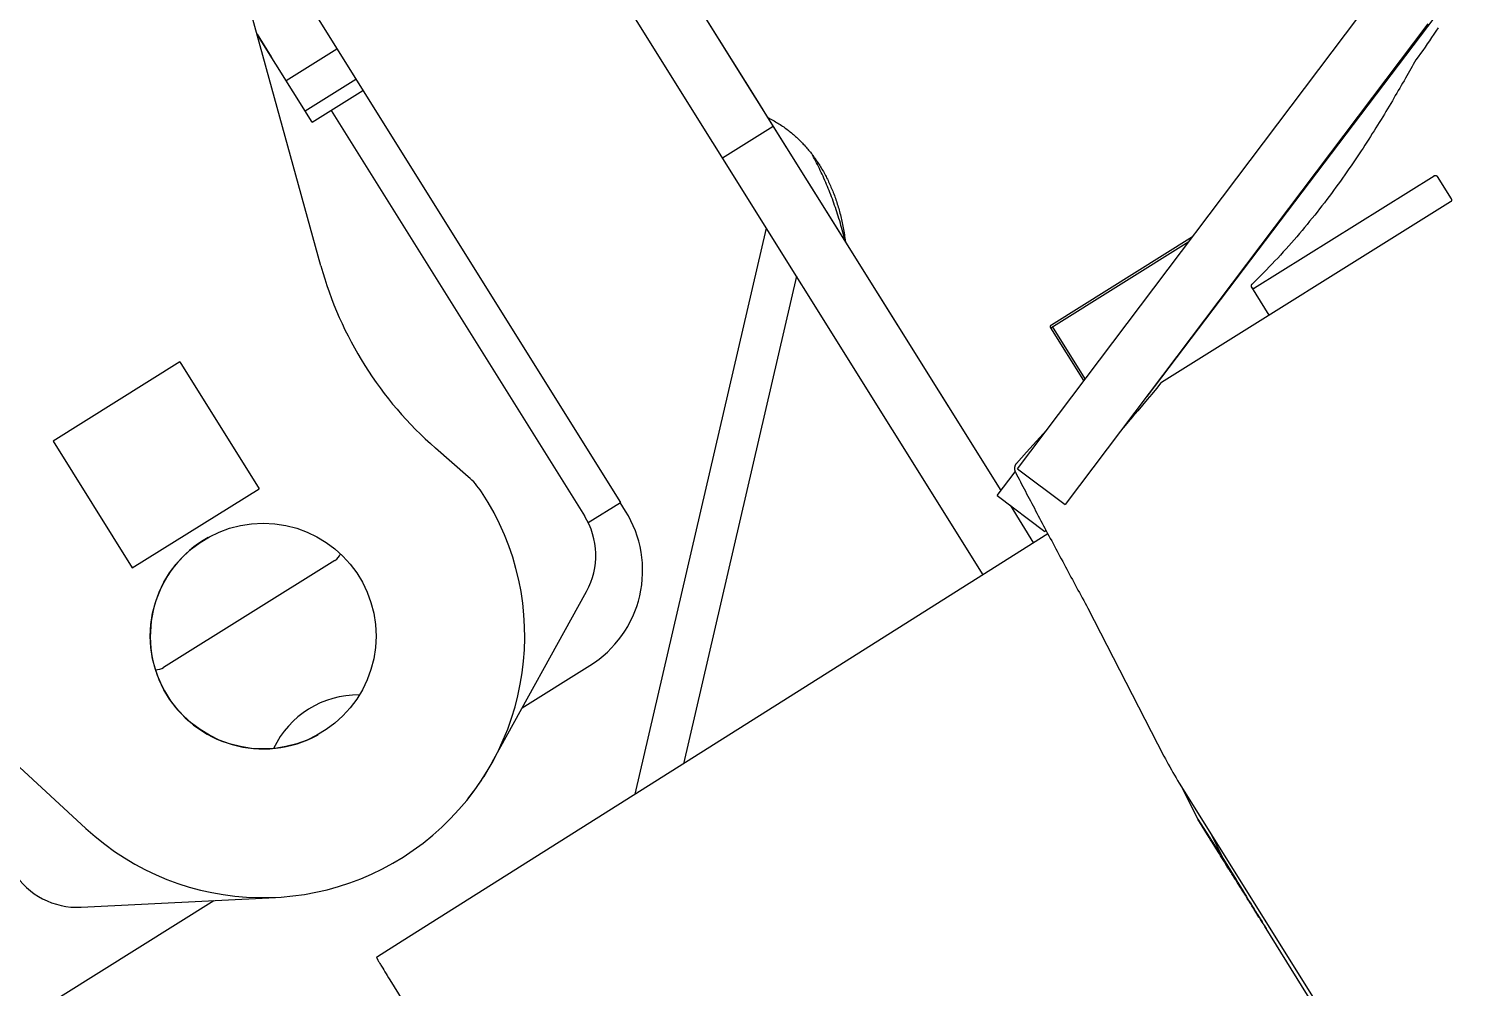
# Model space of a CAD drawing. Extents: x -79364 to 3230, y 28528 to 72157.
# Drawn here: x -66632.1 to -66438.8, y 55136.6 to 55264.8 of the extents above; entities that cross this region are included whole.
import ezdxf

# ---------------------------------------------------------------- set-up
doc = ezdxf.new("R2010")
doc.units = 0
doc.header["$LTSCALE"] = 500
doc.linetypes.add('CENTER', pattern=[7, 4, -1, 1, -1])
doc.layers.get('0').update_dxf_attribs({"linetype": 'CONTINUOUS'})
doc.layers.add('S0CO1', color=1, linetype='CONTINUOUS')

# ---------------------------------------------------------------- blocks, each defined once
blk = doc.blocks.new('PK65002M m platform_side')
at = {"linetype": 'Continuous'}
for p, q in [((-9653.59, 6299.44), (-9507.08, 6064.98)), ((-9509.46, 6053.69), (-9660.37, 6295.2)), ((-9636.23, 6271.67), (-9539.4, 6116.7)), ((-9647.93, 6207.34), (-9557.97, 6063.38)), ((-9443.77, 6135.32), (-9487.56, 6077.56)), ((-9598.04, 6095.05), (-9608.49, 6133)), ((-9504.87, 6067.9), (-9456.34, 6132.22)), ((-9449.95, 6127.4), (-9498.48, 6063.09)), ((-9599.2, 6114.27), (-9606.59, 6126.09)), ((-9606.57, 6126.03), (-9604.67, 6122.99)), ((-9602.67, 6119.82), (-9595.89, 6124.06)), ((-9454.09, 6121.71), (-9454.16, 6121.82)), ((-9454.16, 6121.81), (-9454.1, 6121.7)), ((-9454.03, 6121.8), (-9454.09, 6121.91)), ((-9600.15, 6115.79), (-9593.37, 6120.03)), ((-9599.2, 6114.27), (-9592.42, 6118.51)), ((-9596.68, 6115.84), (-9562.79, 6061.61)), ((-9539.4, 6116.7), (-9538.28, 6114.91)), ((-9538.28, 6114.91), (-9527.89, 6098.28)), ((-9538.28, 6114.91), (-9538.26, 6114.88)), ((-9544.32, 6109.47), (-9537.53, 6113.71)), ((-9473.15, 6092.08), (-9449.13, 6107.1)), ((-9465.25, 6107.12), (-9465.21, 6107.04)), ((-9465.4, 6106.79), (-9465.45, 6106.86)), ((-9448.71, 6107), (-9446.85, 6104.02)), ((-9446.93, 6103.59), (-9485.6, 6079.43)), ((-9555.99, 6024.34), (-9538.45, 6100.08)), ((-9527.88, 6098.27), (-9527.85, 6098.22)), ((-9527.85, 6098.22), (-9507.08, 6064.98)), ((-9500.4, 6086.75), (-9481.95, 6098.28)), ((-9500.31, 6087.16), (-9481.44, 6098.95)), ((-9534.43, 6093.65), (-9549.54, 6028.41)), ((-9473.57, 6092.18), (-9471.22, 6088.42)), ((-9495.98, 6079.68), (-9500.4, 6086.75)), ((-9495.79, 6079.93), (-9500.15, 6086.91)), ((-9616.91, 6082.18), (-9633.87, 6071.58)), ((-9616.91, 6082.18), (-9606.31, 6065.22)), ((-9633.87, 6071.58), (-9623.27, 6054.62)), ((-9578.32, 6066.82), (-9582.71, 6070.65)), ((-9507.58, 6064.31), (-9505.17, 6067.5)), ((-9504.87, 6067.9), (-9498.48, 6063.09)), ((-9623.27, 6054.62), (-9606.31, 6065.22)), ((-9562.28, 6060.69), (-9557.97, 6063.38)), ((-9557.28, 6062.23), (-9557.99, 6063.37)), ((-9507.58, 6064.31), (-9501.19, 6059.49)), ((-9505.85, 6063.01), (-9502.7, 6057.96)), ((-9505.85, 6063.01), (-9502.7, 6057.96)), ((-9500.78, 6059.17), (-9531.51, 6039.78)), ((-9501.05, 6059.68), (-9501.19, 6059.49)), ((-9596.16, 6055.62), (-9619.07, 6041.31)), ((-9575.11, 6028.62), (-9562.51, 6051.48)), ((-9495.44, 6049.23), (-9485.27, 6029.46)), ((-9660.8, 6048.64), (-9629.48, 6019.77)), ((-9571.09, 6035.91), (-9562.05, 6041.56)), ((-9531.51, 6039.78), (-9537.32, 6036.12)), ((-9537.32, 6036.12), (-9587.15, 6004.68)), ((-9483.21, 6025.85), (-9458.08, 5985.63)), ((-9480.72, 6021.03), (-9482.79, 6025.18)), ((-9480.72, 6021.03), (-9477.28, 6015.64)), ((-9479.22, 6018.58), (-9480.72, 6021.03)), ((-9479.03, 6018.26), (-9479.22, 6018.58)), ((-9478.82, 6017.93), (-9479.03, 6018.26)), ((-9479.02, 6019.15), (-9477.28, 6015.64)), ((-9478.68, 6017.71), (-9478.82, 6017.93)), ((-9478.47, 6017.36), (-9478.68, 6017.71)), ((-9478.32, 6017.12), (-9478.47, 6017.36)), ((-9478.16, 6016.87), (-9478.32, 6017.12)), ((-9478.01, 6016.62), (-9478.16, 6016.87)), ((-9477.85, 6016.37), (-9478.01, 6016.62)), ((-9477.69, 6016.11), (-9477.85, 6016.37)), ((-9477.27, 6015.44), (-9477.44, 6015.71)), ((-9477.28, 6015.64), (-9475.78, 6013.2)), ((-9476.83, 6014.74), (-9477.01, 6015.02)), ((-9475.78, 6013.2), (-9475.61, 6012.92)), ((-9475.61, 6012.92), (-9475.39, 6012.56)), ((-9475.39, 6012.56), (-9475.11, 6012.09)), ((-9630.12, 6009.23), (-9604.09, 6010.55)), ((-9475.11, 6012.09), (-9474.8, 6011.59)), ((-9474.8, 6011.59), (-9474.47, 6011.05)), ((-9474.47, 6011.05), (-9474.24, 6010.68)), ((-9474.24, 6010.68), (-9474.07, 6010.39)), ((-9474.07, 6010.39), (-9473.89, 6010.1)), ((-9640.07, 5992.81), (-9612.34, 6010.14)), ((-9473.89, 6010.1), (-9473.7, 6009.8)), ((-9473.7, 6009.8), (-9473.52, 6009.5)), ((-9473.52, 6009.5), (-9473.33, 6009.19)), ((-9473.33, 6009.19), (-9473.2, 6008.98)), ((-9473.2, 6008.98), (-9473, 6008.67)), ((-9473, 6008.67), (-9472.87, 6008.45)), ((-9472.87, 6008.45), (-9472.74, 6008.24)), ((-9472.74, 6008.24), (-9472.54, 6007.92)), ((-9472.54, 6007.92), (-9472.41, 6007.7)), ((-9472.41, 6007.7), (-9472.27, 6007.49)), ((-9472.27, 6007.49), (-9472.14, 6007.27)), ((-9472.14, 6007.27), (-9471.94, 6006.94)), ((-9471.94, 6006.94), (-9471.8, 6006.72)), ((-9471.8, 6006.72), (-9471.67, 6006.5)), ((-9471.6, 6006.39), (-9471.7, 6006.56)), ((-9587.15, 6004.68), (-9590.45, 6002.6)), ((-9471.67, 6006.5), (-9471.6, 6006.39)), ((-9457.96, 5984.49), (-9471.6, 6006.39)), ((-9590.45, 6002.6), (-9590.6, 6002.51)), ((-9590.36, 6002.07), (-9590.31, 6001.99)), ((-9590.31, 6001.99), (-9590.26, 6001.9)), ((-9590.26, 6001.9), (-9590.2, 6001.8)), ((-9590.2, 6001.8), (-9590.14, 6001.7)), ((-9590.14, 6001.7), (-9590.07, 6001.58)), ((-9590.07, 6001.58), (-9590, 6001.46)), ((-9590, 6001.46), (-9589.92, 6001.34)), ((-9589.92, 6001.34), (-9589.84, 6001.2)), ((-9589.84, 6001.2), (-9589.76, 6001.06)), ((-9589.76, 6001.06), (-9589.62, 6000.84)), ((-9589.62, 6000.84), (-9589.47, 6000.6)), ((-9589.47, 6000.6), (-9589.32, 6000.34)), ((-9589.32, 6000.34), (-9589.15, 6000.08)), ((-9589.15, 6000.08), (-9588.98, 5999.79)), ((-9588.98, 5999.79), (-9588.8, 5999.5)), ((-9588.8, 5999.5), (-9586.14, 5995.19))]:
    blk.add_line(p, q, dxfattribs=at)
for points in [[(-9448.6, 6126.87), (-9448.88, 6126.44), (-9449.17, 6126.02), (-9449.45, 6125.59), (-9449.75, 6125.16), (-9450.04, 6124.73), (-9450.34, 6124.3), (-9450.65, 6123.87), (-9450.95, 6123.44), (-9451.26, 6123.02), (-9451.58, 6122.59)], [(-9451.58, 6122.59), (-9451.74, 6122.29), (-9451.91, 6122), (-9452.08, 6121.69), (-9452.25, 6121.39), (-9452.43, 6121.08), (-9452.61, 6120.77), (-9452.79, 6120.45), (-9452.97, 6120.13), (-9453.15, 6119.81), (-9453.34, 6119.48), (-9453.53, 6119.15), (-9453.72, 6118.82), (-9453.91, 6118.49), (-9454.11, 6118.15), (-9454.31, 6117.81), (-9454.51, 6117.47), (-9454.71, 6117.12), (-9454.92, 6116.77), (-9455.13, 6116.42), (-9455.34, 6116.06), (-9455.56, 6115.7), (-9455.78, 6115.34), (-9456, 6114.98), (-9456.22, 6114.61), (-9456.45, 6114.24), (-9456.68, 6113.87), (-9456.91, 6113.49), (-9457.15, 6113.12), (-9457.39, 6112.74), (-9457.63, 6112.35), (-9457.87, 6111.97), (-9458.12, 6111.58), (-9458.37, 6111.19), (-9458.63, 6110.8), (-9458.89, 6110.41), (-9459.15, 6110.01), (-9459.41, 6109.62), (-9459.68, 6109.22), (-9459.95, 6108.82), (-9460.23, 6108.41), (-9460.51, 6108.01), (-9460.79, 6107.6), (-9461.08, 6107.2), (-9461.37, 6106.79), (-9461.66, 6106.38), (-9461.95, 6105.97), (-9462.25, 6105.56), (-9462.56, 6105.14), (-9462.86, 6104.73), (-9463.17, 6104.32), (-9463.48, 6103.9), (-9463.8, 6103.49), (-9464.12, 6103.07), (-9464.44, 6102.66), (-9464.77, 6102.24), (-9465.1, 6101.83), (-9465.43, 6101.41), (-9465.77, 6101), (-9466.11, 6100.59), (-9466.45, 6100.17), (-9466.79, 6099.76), (-9467.14, 6099.35), (-9467.5, 6098.94), (-9467.85, 6098.53), (-9468.21, 6098.12), (-9468.57, 6097.71), (-9468.93, 6097.3), (-9469.3, 6096.9), (-9469.67, 6096.49), (-9470.04, 6096.09), (-9470.42, 6095.69), (-9470.8, 6095.29), (-9471.18, 6094.89), (-9471.56, 6094.5), (-9471.95, 6094.1), (-9472.34, 6093.71), (-9472.73, 6093.32), (-9473.12, 6092.94), (-9473.52, 6092.55)], [(-9538.26, 6114.88), (-9538.09, 6114.8), (-9537.92, 6114.71), (-9537.75, 6114.62), (-9537.58, 6114.52), (-9537.41, 6114.43), (-9537.24, 6114.33), (-9537.08, 6114.24), (-9536.92, 6114.14), (-9536.76, 6114.04), (-9536.6, 6113.93), (-9536.44, 6113.83), (-9536.29, 6113.73), (-9536.13, 6113.62), (-9535.98, 6113.51), (-9535.83, 6113.4), (-9535.68, 6113.29), (-9535.54, 6113.18), (-9535.39, 6113.07), (-9535.25, 6112.95), (-9535.1, 6112.84), (-9534.96, 6112.72), (-9534.82, 6112.6), (-9534.69, 6112.48), (-9534.55, 6112.36), (-9534.41, 6112.24), (-9534.28, 6112.11), (-9534.15, 6111.99), (-9534.02, 6111.86), (-9533.89, 6111.73), (-9533.76, 6111.6), (-9533.63, 6111.47), (-9533.51, 6111.34), (-9533.39, 6111.21)], [(-9533.39, 6111.21), (-9533.26, 6111.07), (-9533.14, 6110.94), (-9533.03, 6110.8), (-9532.91, 6110.67), (-9532.79, 6110.53), (-9532.68, 6110.39), (-9532.56, 6110.25), (-9532.45, 6110.11), (-9532.34, 6109.96), (-9532.23, 6109.82), (-9532.12, 6109.67), (-9532.02, 6109.52), (-9531.91, 6109.38), (-9531.81, 6109.23), (-9531.7, 6109.07), (-9531.6, 6108.92), (-9531.5, 6108.77), (-9531.4, 6108.61), (-9531.3, 6108.46)], [(-9531.1, 6107.55), (-9531.23, 6107.81), (-9531.35, 6108.07), (-9531.48, 6108.33), (-9531.61, 6108.59), (-9531.74, 6108.84), (-9531.87, 6109.1), (-9532, 6109.35), (-9532.13, 6109.6), (-9532.26, 6109.85), (-9532.28, 6109.88)], [(-9531.3, 6108.46), (-9531.2, 6108.3), (-9531.11, 6108.14), (-9531.01, 6107.98), (-9530.92, 6107.82), (-9530.82, 6107.65), (-9530.73, 6107.49), (-9530.64, 6107.32), (-9530.55, 6107.15), (-9530.46, 6106.98), (-9530.38, 6106.81), (-9530.29, 6106.64), (-9530.2, 6106.47), (-9530.12, 6106.29), (-9530.04, 6106.12), (-9529.96, 6105.94), (-9529.88, 6105.76), (-9529.8, 6105.58), (-9529.72, 6105.4), (-9529.65, 6105.22)], [(-9527.89, 6098.28), (-9527.97, 6098.6), (-9528.05, 6098.92), (-9528.13, 6099.23), (-9528.21, 6099.54), (-9528.29, 6099.85), (-9528.38, 6100.16), (-9528.47, 6100.46), (-9528.55, 6100.77), (-9528.64, 6101.07), (-9528.74, 6101.37), (-9528.83, 6101.67), (-9528.92, 6101.96), (-9529.02, 6102.26), (-9529.12, 6102.55), (-9529.21, 6102.84), (-9529.31, 6103.13), (-9529.42, 6103.42), (-9529.52, 6103.71), (-9529.62, 6103.99), (-9529.73, 6104.28), (-9529.84, 6104.56), (-9529.94, 6104.84), (-9530.05, 6105.12), (-9530.17, 6105.39), (-9530.28, 6105.67), (-9530.39, 6105.94), (-9530.51, 6106.21), (-9530.62, 6106.48), (-9530.74, 6106.75), (-9530.86, 6107.02), (-9530.98, 6107.29), (-9531.1, 6107.55)], [(-9449.13, 6107.1), (-9449.12, 6107.1), (-9449.11, 6107.11), (-9449.1, 6107.11), (-9449.1, 6107.11), (-9449.09, 6107.12), (-9449.08, 6107.12), (-9449.08, 6107.12), (-9449.07, 6107.13), (-9449.06, 6107.13), (-9449.05, 6107.13), (-9449.04, 6107.13), (-9449.04, 6107.14), (-9449.03, 6107.14), (-9449.02, 6107.14), (-9449.01, 6107.14), (-9449, 6107.14), (-9449, 6107.14), (-9448.99, 6107.14), (-9448.98, 6107.14), (-9448.97, 6107.14), (-9448.96, 6107.14), (-9448.95, 6107.14), (-9448.94, 6107.14), (-9448.94, 6107.14), (-9448.93, 6107.14), (-9448.92, 6107.14), (-9448.91, 6107.14), (-9448.9, 6107.14), (-9448.89, 6107.13), (-9448.88, 6107.13), (-9448.88, 6107.13), (-9448.87, 6107.13), (-9448.86, 6107.12), (-9448.85, 6107.12), (-9448.84, 6107.12), (-9448.83, 6107.11), (-9448.82, 6107.11), (-9448.82, 6107.1), (-9448.81, 6107.1), (-9448.8, 6107.09), (-9448.79, 6107.09), (-9448.78, 6107.08), (-9448.78, 6107.08), (-9448.77, 6107.07), (-9448.76, 6107.06), (-9448.75, 6107.06), (-9448.75, 6107.05), (-9448.74, 6107.04), (-9448.73, 6107.03), (-9448.73, 6107.03), (-9448.72, 6107.02), (-9448.72, 6107.01), (-9448.71, 6107)], [(-9529.65, 6105.22), (-9529.57, 6105.03), (-9529.5, 6104.84), (-9529.43, 6104.66), (-9529.35, 6104.47), (-9529.29, 6104.28), (-9529.22, 6104.09), (-9529.15, 6103.89), (-9529.08, 6103.7), (-9529.02, 6103.5), (-9528.96, 6103.3), (-9528.89, 6103.1), (-9528.83, 6102.9), (-9528.77, 6102.7), (-9528.71, 6102.49), (-9528.66, 6102.29), (-9528.6, 6102.08), (-9528.55, 6101.87), (-9528.5, 6101.66), (-9528.44, 6101.44), (-9528.39, 6101.23), (-9528.35, 6101.01), (-9528.3, 6100.79), (-9528.25, 6100.57), (-9528.21, 6100.35), (-9528.17, 6100.13), (-9528.13, 6099.9), (-9528.09, 6099.67), (-9528.05, 6099.44), (-9528.01, 6099.21), (-9527.98, 6098.98), (-9527.94, 6098.74), (-9527.91, 6098.51), (-9527.88, 6098.27)], [(-9446.85, 6104.02), (-9446.84, 6104.01), (-9446.84, 6104), (-9446.83, 6103.99), (-9446.83, 6103.98), (-9446.82, 6103.97), (-9446.82, 6103.96), (-9446.82, 6103.95), (-9446.81, 6103.94), (-9446.81, 6103.93), (-9446.81, 6103.92), (-9446.81, 6103.91), (-9446.8, 6103.9), (-9446.8, 6103.89), (-9446.8, 6103.88), (-9446.8, 6103.87), (-9446.8, 6103.86), (-9446.8, 6103.85), (-9446.8, 6103.84), (-9446.8, 6103.83), (-9446.8, 6103.82), (-9446.8, 6103.81), (-9446.8, 6103.8), (-9446.8, 6103.79), (-9446.8, 6103.78), (-9446.81, 6103.78), (-9446.81, 6103.77), (-9446.81, 6103.76), (-9446.81, 6103.75), (-9446.82, 6103.74), (-9446.82, 6103.73), (-9446.82, 6103.72), (-9446.83, 6103.72), (-9446.83, 6103.71), (-9446.83, 6103.7), (-9446.84, 6103.69), (-9446.84, 6103.68), (-9446.85, 6103.68), (-9446.85, 6103.67), (-9446.86, 6103.66), (-9446.86, 6103.66), (-9446.87, 6103.65), (-9446.87, 6103.64), (-9446.88, 6103.64), (-9446.88, 6103.63), (-9446.89, 6103.63), (-9446.9, 6103.62), (-9446.9, 6103.62), (-9446.91, 6103.61), (-9446.91, 6103.61), (-9446.92, 6103.6), (-9446.93, 6103.6), (-9446.93, 6103.59)], [(-9473.52, 6092.55), (-9473.53, 6092.55), (-9473.53, 6092.54), (-9473.54, 6092.53), (-9473.54, 6092.53), (-9473.55, 6092.52), (-9473.55, 6092.51), (-9473.56, 6092.51), (-9473.56, 6092.5), (-9473.57, 6092.49), (-9473.57, 6092.49), (-9473.58, 6092.48), (-9473.58, 6092.47), (-9473.58, 6092.46), (-9473.59, 6092.46), (-9473.59, 6092.45), (-9473.59, 6092.44), (-9473.6, 6092.43), (-9473.6, 6092.42), (-9473.6, 6092.42), (-9473.6, 6092.41), (-9473.61, 6092.4), (-9473.61, 6092.39), (-9473.61, 6092.38), (-9473.61, 6092.37), (-9473.61, 6092.36), (-9473.61, 6092.35), (-9473.61, 6092.34), (-9473.61, 6092.33), (-9473.61, 6092.32), (-9473.61, 6092.32), (-9473.61, 6092.31), (-9473.61, 6092.3), (-9473.61, 6092.29), (-9473.61, 6092.28), (-9473.61, 6092.27), (-9473.6, 6092.26), (-9473.6, 6092.25), (-9473.6, 6092.24), (-9473.59, 6092.23), (-9473.59, 6092.22), (-9473.59, 6092.21), (-9473.58, 6092.2), (-9473.58, 6092.19), (-9473.57, 6092.19), (-9473.57, 6092.18)], [(-9473.57, 6092.18), (-9473.56, 6092.17), (-9473.56, 6092.16), (-9473.55, 6092.15)], [(-9473.55, 6092.15), (-9473.54, 6092.14), (-9473.54, 6092.14), (-9473.53, 6092.13), (-9473.52, 6092.12), (-9473.52, 6092.12), (-9473.51, 6092.11), (-9473.5, 6092.1), (-9473.49, 6092.1), (-9473.49, 6092.09), (-9473.48, 6092.09), (-9473.47, 6092.08), (-9473.46, 6092.08), (-9473.45, 6092.07), (-9473.44, 6092.07), (-9473.44, 6092.06), (-9473.43, 6092.06), (-9473.42, 6092.06), (-9473.41, 6092.05), (-9473.4, 6092.05), (-9473.39, 6092.05), (-9473.38, 6092.04), (-9473.37, 6092.04), (-9473.36, 6092.04), (-9473.36, 6092.04), (-9473.35, 6092.04), (-9473.34, 6092.04), (-9473.33, 6092.04), (-9473.32, 6092.04), (-9473.31, 6092.04), (-9473.3, 6092.04), (-9473.29, 6092.04), (-9473.29, 6092.04), (-9473.28, 6092.04), (-9473.27, 6092.04), (-9473.26, 6092.04), (-9473.25, 6092.04), (-9473.24, 6092.05), (-9473.24, 6092.05), (-9473.23, 6092.05), (-9473.22, 6092.05), (-9473.21, 6092.05), (-9473.21, 6092.06), (-9473.2, 6092.06), (-9473.19, 6092.06), (-9473.18, 6092.07), (-9473.18, 6092.07), (-9473.17, 6092.07), (-9473.16, 6092.08), (-9473.15, 6092.08)], [(-9500.4, 6086.75), (-9500.41, 6086.75), (-9500.41, 6086.76), (-9500.41, 6086.77), (-9500.42, 6086.78), (-9500.42, 6086.79), (-9500.43, 6086.8), (-9500.43, 6086.81), (-9500.43, 6086.81), (-9500.43, 6086.82), (-9500.44, 6086.83), (-9500.44, 6086.84), (-9500.44, 6086.85), (-9500.44, 6086.86), (-9500.44, 6086.87), (-9500.45, 6086.88), (-9500.45, 6086.89), (-9500.45, 6086.9), (-9500.45, 6086.91), (-9500.45, 6086.91), (-9500.45, 6086.92), (-9500.45, 6086.93), (-9500.44, 6086.94), (-9500.44, 6086.95), (-9500.44, 6086.96), (-9500.44, 6086.97), (-9500.44, 6086.98), (-9500.43, 6086.99), (-9500.43, 6087), (-9500.43, 6087.01), (-9500.43, 6087.01), (-9500.42, 6087.02), (-9500.42, 6087.03), (-9500.41, 6087.04), (-9500.41, 6087.05), (-9500.41, 6087.06), (-9500.4, 6087.06), (-9500.4, 6087.07), (-9500.39, 6087.08), (-9500.39, 6087.09), (-9500.38, 6087.09), (-9500.37, 6087.1), (-9500.37, 6087.11), (-9500.36, 6087.12), (-9500.35, 6087.12), (-9500.35, 6087.13), (-9500.34, 6087.13), (-9500.33, 6087.14), (-9500.33, 6087.15), (-9500.32, 6087.15), (-9500.31, 6087.16)], [(-9485.67, 6079.37), (-9486.28, 6078.63), (-9486.89, 6077.88), (-9487.51, 6077.14), (-9488.14, 6076.39), (-9488.77, 6075.64), (-9489.41, 6074.9), (-9490.05, 6074.15), (-9490.69, 6073.41)], [(-9485.6, 6079.43), (-9485.61, 6079.43), (-9485.61, 6079.42), (-9485.62, 6079.42), (-9485.62, 6079.41), (-9485.63, 6079.41), (-9485.64, 6079.4), (-9485.64, 6079.4), (-9485.65, 6079.39), (-9485.65, 6079.39), (-9485.66, 6079.38), (-9485.66, 6079.38), (-9485.67, 6079.37)], [(-9500.99, 6073.04), (-9502.31, 6071.59), (-9503.66, 6070.1), (-9505, 6068.6)], [(-9505, 6068.6), (-9505.02, 6068.59), (-9505.03, 6068.57), (-9505.04, 6068.56), (-9505.06, 6068.54), (-9505.07, 6068.52), (-9505.08, 6068.51), (-9505.09, 6068.49), (-9505.1, 6068.47), (-9505.11, 6068.45), (-9505.13, 6068.43), (-9505.14, 6068.42), (-9505.15, 6068.4), (-9505.16, 6068.38), (-9505.16, 6068.36), (-9505.17, 6068.34), (-9505.18, 6068.32), (-9505.19, 6068.3), (-9505.2, 6068.28), (-9505.2, 6068.26), (-9505.21, 6068.24), (-9505.22, 6068.21), (-9505.22, 6068.19), (-9505.23, 6068.17), (-9505.23, 6068.15), (-9505.24, 6068.13), (-9505.24, 6068.1), (-9505.25, 6068.08), (-9505.25, 6068.06), (-9505.25, 6068.03), (-9505.25, 6068.01), (-9505.26, 6067.99), (-9505.26, 6067.96), (-9505.26, 6067.94), (-9505.26, 6067.92), (-9505.26, 6067.89), (-9505.26, 6067.87), (-9505.25, 6067.84), (-9505.25, 6067.82), (-9505.25, 6067.79), (-9505.24, 6067.77), (-9505.24, 6067.74), (-9505.24, 6067.72), (-9505.23, 6067.69), (-9505.22, 6067.67), (-9505.22, 6067.64), (-9505.21, 6067.62), (-9505.2, 6067.59), (-9505.19, 6067.57), (-9505.19, 6067.55), (-9505.18, 6067.52), (-9505.17, 6067.5), (-9505.16, 6067.47), (-9505.14, 6067.45), (-9505.13, 6067.43)], [(-9505.13, 6067.43), (-9504.97, 6067.11), (-9504.8, 6066.8), (-9504.64, 6066.48), (-9504.47, 6066.16), (-9504.31, 6065.85), (-9504.14, 6065.53), (-9503.97, 6065.21), (-9503.8, 6064.88), (-9503.63, 6064.56), (-9503.46, 6064.24), (-9503.29, 6063.91), (-9503.12, 6063.58), (-9502.95, 6063.26), (-9502.77, 6062.93), (-9502.6, 6062.6), (-9502.43, 6062.27), (-9502.25, 6061.93), (-9502.07, 6061.6), (-9501.9, 6061.27), (-9501.72, 6060.93), (-9501.54, 6060.6), (-9501.36, 6060.26), (-9501.19, 6059.93), (-9501.01, 6059.59), (-9500.83, 6059.25), (-9500.65, 6058.91), (-9500.46, 6058.57), (-9500.28, 6058.23), (-9500.1, 6057.89), (-9499.92, 6057.55), (-9499.74, 6057.2), (-9499.55, 6056.86), (-9499.37, 6056.52), (-9499.18, 6056.17), (-9499, 6055.83), (-9498.81, 6055.49), (-9498.63, 6055.14), (-9498.44, 6054.79), (-9498.26, 6054.45), (-9498.07, 6054.1), (-9497.88, 6053.75), (-9497.7, 6053.41), (-9497.51, 6053.06), (-9497.32, 6052.71), (-9497.13, 6052.36), (-9496.95, 6052.02), (-9496.76, 6051.67), (-9496.57, 6051.32), (-9496.38, 6050.97), (-9496.19, 6050.62), (-9496, 6050.27), (-9495.81, 6049.92), (-9495.62, 6049.58), (-9495.44, 6049.23)], [(-9485.27, 6029.46), (-9485.07, 6029.1), (-9484.88, 6028.73), (-9484.68, 6028.36), (-9484.48, 6028), (-9484.27, 6027.63), (-9484.07, 6027.27), (-9483.86, 6026.91), (-9483.64, 6026.56), (-9483.43, 6026.2), (-9483.21, 6025.85)], [(-9477.44, 6015.71), (-9477.6, 6015.98), (-9477.69, 6016.11)], [(-9477.01, 6015.02), (-9477.18, 6015.3), (-9477.27, 6015.44)], [(-9476.56, 6014.3), (-9476.74, 6014.59), (-9476.83, 6014.74)], [(-9476.28, 6013.86), (-9476.47, 6014.16), (-9476.56, 6014.3)], [(-9476, 6013.41), (-9476.19, 6013.72), (-9476.28, 6013.86)], [(-9475.72, 6012.96), (-9475.91, 6013.26), (-9476, 6013.41)], [(-9475.43, 6012.49), (-9475.62, 6012.8), (-9475.72, 6012.96)], [(-9475.13, 6012.02), (-9475.33, 6012.34), (-9475.43, 6012.49)], [(-9474.83, 6011.55), (-9475.03, 6011.87), (-9475.13, 6012.02)], [(-9474.43, 6010.9), (-9474.63, 6011.23), (-9474.73, 6011.39), (-9474.83, 6011.55)], [(-9474.12, 6010.41), (-9474.33, 6010.74), (-9474.43, 6010.9)], [(-9473.71, 6009.75), (-9473.92, 6010.09), (-9474.02, 6010.25), (-9474.12, 6010.41)], [(-9473.29, 6009.09), (-9473.5, 6009.42), (-9473.61, 6009.59), (-9473.71, 6009.75)], [(-9472.98, 6008.59), (-9473.19, 6008.92), (-9473.29, 6009.09)], [(-9472.56, 6007.92), (-9472.77, 6008.25), (-9472.87, 6008.42), (-9472.98, 6008.59)], [(-9472.13, 6007.24), (-9472.34, 6007.58), (-9472.45, 6007.75), (-9472.56, 6007.92)], [(-9471.7, 6006.56), (-9471.92, 6006.9), (-9472.02, 6007.07), (-9472.13, 6007.24)], [(-9590.6, 6002.51), (-9590.6, 6002.5), (-9590.6, 6002.5), (-9590.59, 6002.49), (-9590.59, 6002.49), (-9590.59, 6002.48), (-9590.58, 6002.47), (-9590.58, 6002.45), (-9590.57, 6002.44), (-9590.56, 6002.42), (-9590.55, 6002.4), (-9590.54, 6002.38), (-9590.53, 6002.36), (-9590.51, 6002.34), (-9590.5, 6002.31), (-9590.48, 6002.28), (-9590.47, 6002.25), (-9590.45, 6002.22), (-9590.43, 6002.19), (-9590.41, 6002.15), (-9590.36, 6002.07)]]:
    blk.add_lwpolyline(points, dxfattribs=at)
blk.add_circle((-9605.76, 6045.51), 15.1, dxfattribs=at)
for centre, radius, start, end in [((-9604.42, 6123.15), 0.3, 212.0008, 231.9658), ((-9549.83, 6108.32), 50, 195.3969, 228.8849), ((-9584.9, 6059.29), 10, 33.4401, 48.8849), ((-9605.76, 6045.51), 35, 227.3445, 33.4404), ((-9571.27, 6056.31), 10, 331.139, 31.9999), ((-9570, 6054.28), 15, 302.0002, 32.0006), ((-9605.76, 6045.51), 15.1, 119.1014, 299.0982), ((-9597.22, 6057.32), 2, 302.0002, 335.6131), ((-9620.13, 6043), 2, 268.7728, 302.0003), ((-9593.06, 6025.14), 12.5, 89.1609, 154.7317), ((-9605.76, 6045.51), 35, 321.6282, 331.1389), ((-9630.63, 6019.22), 10, 211.9999, 272.9062)]:
    blk.add_arc(centre, radius, start, end, dxfattribs=at)

msp = doc.modelspace()

# ---------------------------------------------------------------- block references
at = {"layer": 'S0CO1', "color": 0, "linetype": 'CENTER'}
msp.add_blockref('PK65002M m platform_side', (-56995.028, 49138.088), dxfattribs=at)

doc.saveas('drawing.dxf')
